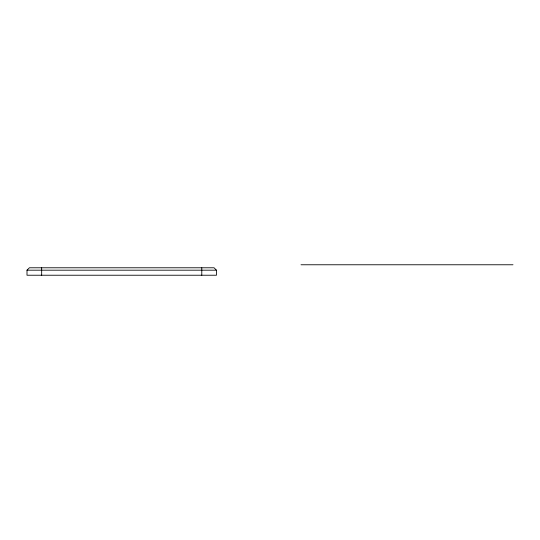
<?xml version="1.0" encoding="UTF-8"?>
<svg xmlns="http://www.w3.org/2000/svg" width="540" height="540" viewBox="0 0 540 540"><rect width="100%" height="100%" fill="white"/><g stroke="black" fill="none" stroke-linecap="round" stroke-linejoin="round"><path stroke-width="0.81" d="M27 270.182L29.403 267.779L214.049 267.779L216.452 270.182L216.452 275.231L27 275.231L27 270.182L216.452 270.182M301.003 264.769L513 264.769M201.785 267.779L201.785 275.231M41.668 267.779L41.668 275.231"/></g></svg>
